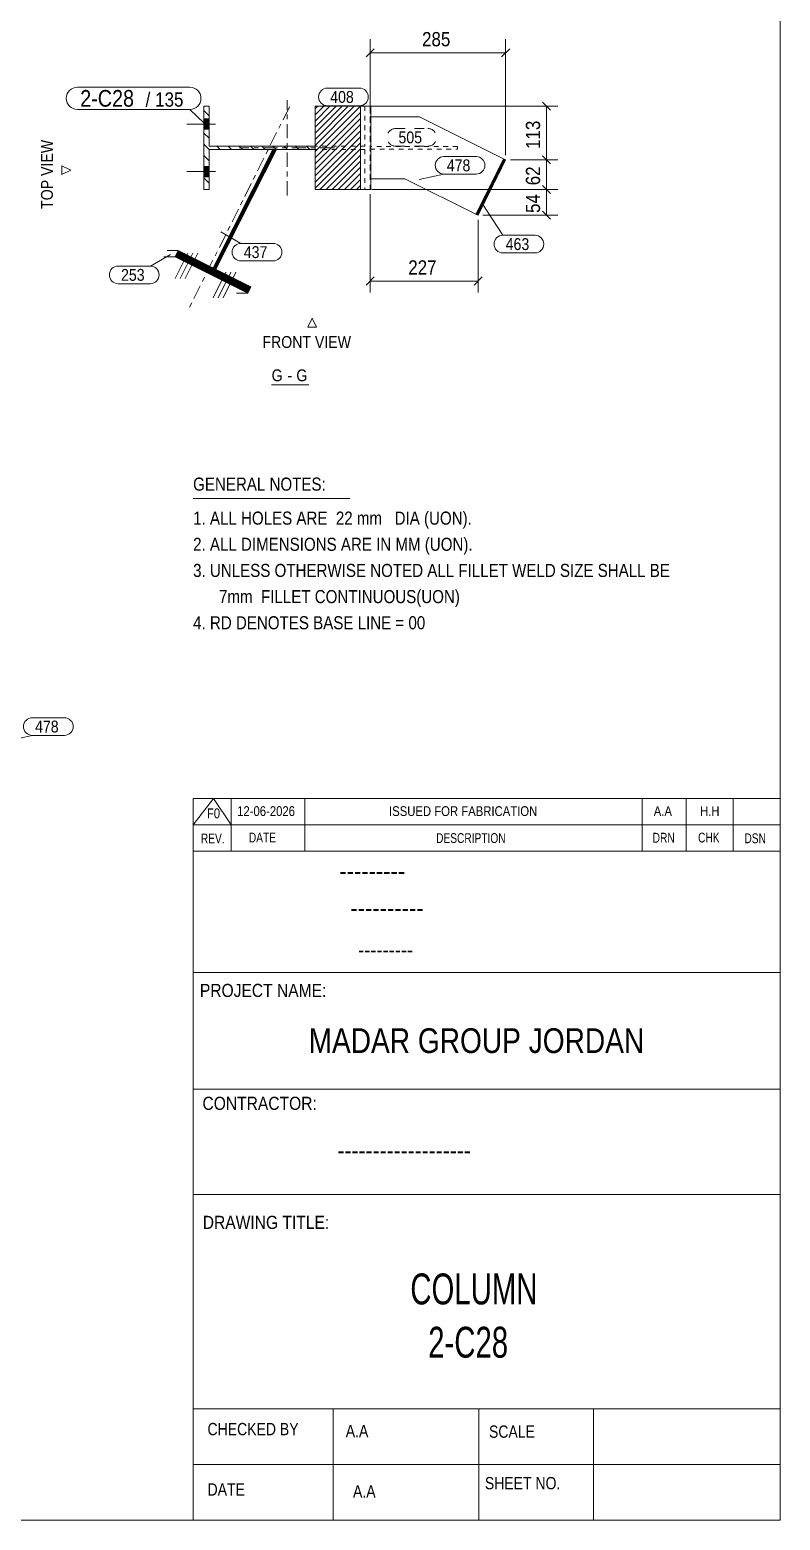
# Model space of a CAD drawing. Header units: millimetres. Extents: x 2 to 825, y 1 to 579.
# Drawn here: x 667.1 to 825, y 5 to 318.4 of the extents above; entities that cross this region are included whole.
import ezdxf

# ---------------------------------------------------------------- set-up
doc = ezdxf.new("R2010")
doc.units = ezdxf.units.MM
for name, pattern in [('XKITLINE00', [0]), ('XKITLINE01', [4, 1, -1, 1, -1]), ('XKITLINE02', [4, 2, -2]), ('XKITLINE03', [6, 3, -1, 1, -1])]:
    doc.linetypes.add(name, pattern=pattern)
for name, color, linetype, lineweight in [('Bolt', 3, 'Continuous', 0), ('Dimensions', 7, 'Continuous', 0), ('DrawingSheet', 5, 'Continuous', 0), ('OtherObjectType', 7, 'Continuous', 0), ('Part', 2, 'Continuous', 0), ('PartMark', 7, 'Continuous', 0)]:
    doc.layers.add(name, color=color, linetype=linetype, lineweight=lineweight)
doc.styles.add('@ARIAL_UNICODE_MS_BOLD', font='ARIAL.TTF')
doc.styles.add('ARIAL', font='ARIAL.TTF')
doc.styles.add('ARIAL_NARROW', font='ARIALN.TTF')
doc.styles.add('COMIC_SANS_MS_BOLD', font='COMICBD.TTF')
doc.styles.add('SWIS721_EX_BT', font='ARIAL.TTF')
doc.styles.add('SWISSE', font='ARIAL.TTF')

# ---------------------------------------------------------------- blocks, each defined once
blk = doc.blocks.new('*A6')
at = {"layer": 'Part', "color": 7, "linetype": 'XKITLINE00', "lineweight": 0}
for p, q in [((704.85, 300.27), (703.75, 301.37)), ((704.85, 297.91), (703.75, 299.01)), ((704.85, 295.55), (703.75, 296.65)), ((704.85, 293.2), (703.75, 294.3)), ((704.85, 290.84), (703.75, 291.94)), ((704.85, 293.2), (704.85, 293.2)), ((707.21, 293.2), (706.51, 293.9)), ((709.57, 293.2), (708.87, 293.9)), ((711.92, 293.2), (711.22, 293.9)), ((714.28, 293.2), (713.58, 293.9)), ((716.64, 293.2), (715.94, 293.9)), ((718.99, 293.2), (718.29, 293.9)), ((721.35, 293.2), (720.65, 293.9)), ((723.71, 293.2), (723.01, 293.9)), ((726.07, 293.2), (725.37, 293.9)), ((704.85, 288.48), (703.75, 289.58)), ((704.85, 286.13), (703.75, 287.23)), ((703.82, 284.8), (703.75, 284.87))]:
    blk.add_line(p, q, dxfattribs=at)
blk = doc.blocks.new('*A7')
at = {"layer": 'Part', "color": 7, "linetype": 'XKITLINE00', "lineweight": 0}
for p, q in [((697.79, 270.59), (697.74, 270.72)), ((697.98, 270.49), (697.84, 270.91)), ((698.17, 270.4), (697.93, 271.1)), ((698.36, 270.3), (698.03, 271.29)), ((698.55, 270.21), (698.13, 271.47)), ((698.74, 270.11), (698.22, 271.66)), ((698.93, 270.02), (698.32, 271.85)), ((699.12, 269.92), (698.45, 271.94)), ((699.31, 269.83), (698.64, 271.84)), ((699.5, 269.73), (698.83, 271.75)), ((699.69, 269.64), (699.02, 271.65)), ((699.88, 269.54), (699.21, 271.56)), ((700.07, 269.45), (699.4, 271.46)), ((700.26, 269.36), (699.59, 271.37)), ((700.45, 269.26), (699.78, 271.27)), ((700.64, 269.17), (699.97, 271.18)), ((700.83, 269.07), (700.16, 271.08)), ((701.02, 268.98), (700.35, 270.99)), ((701.21, 268.88), (700.54, 270.9)), ((701.4, 268.79), (700.73, 270.8)), ((701.59, 268.69), (700.92, 270.71)), ((701.78, 268.6), (701.11, 270.61)), ((701.97, 268.5), (701.3, 270.52)), ((702.16, 268.41), (701.49, 270.42)), ((702.35, 268.31), (701.68, 270.33)), ((702.54, 268.22), (701.87, 270.23)), ((702.73, 268.12), (702.06, 270.14)), ((702.92, 268.03), (702.25, 270.04)), ((703.11, 267.93), (702.44, 269.95)), ((703.3, 267.84), (702.63, 269.85)), ((703.49, 267.74), (702.82, 269.76)), ((703.68, 267.65), (703.01, 269.66)), ((703.87, 267.55), (703.2, 269.57)), ((704.06, 267.46), (703.39, 269.47)), ((704.25, 267.36), (703.58, 269.38)), ((704.44, 267.27), (703.77, 269.28)), ((704.63, 267.17), (703.96, 269.19)), ((704.82, 267.08), (704.15, 269.09)), ((705.01, 266.98), (704.34, 269)), ((705.2, 266.89), (704.53, 268.9)), ((705.39, 266.79), (704.72, 268.81)), ((705.58, 266.7), (704.91, 268.71)), ((705.77, 266.6), (705.1, 268.62)), ((705.96, 266.51), (705.29, 268.52)), ((706.15, 266.42), (705.48, 268.43)), ((706.34, 266.32), (705.67, 268.33)), ((706.53, 266.23), (705.86, 268.24)), ((706.72, 266.13), (706.05, 268.14)), ((706.91, 266.04), (706.24, 268.05)), ((707.1, 265.94), (706.43, 267.95)), ((707.29, 265.85), (706.62, 267.86)), ((707.48, 265.75), (706.81, 267.77)), ((707.68, 265.66), (707, 267.67)), ((707.87, 265.56), (707.19, 267.58)), ((708.06, 265.47), (707.38, 267.48)), ((708.25, 265.37), (707.57, 267.39)), ((708.44, 265.28), (707.76, 267.29)), ((708.63, 265.18), (707.95, 267.2)), ((708.82, 265.09), (708.14, 267.1)), ((709.01, 264.99), (708.33, 267.01)), ((709.2, 264.9), (708.52, 266.91)), ((709.39, 264.8), (708.71, 266.82)), ((709.58, 264.71), (708.9, 266.72)), ((709.77, 264.61), (709.09, 266.63)), ((709.96, 264.52), (709.28, 266.53)), ((710.15, 264.42), (709.47, 266.44)), ((710.34, 264.33), (709.66, 266.34)), ((710.53, 264.23), (709.85, 266.25)), ((710.72, 264.14), (710.04, 266.15)), ((710.91, 264.04), (710.23, 266.06)), ((711.1, 263.95), (710.42, 265.96)), ((711.29, 263.85), (710.61, 265.87)), ((711.48, 263.76), (710.8, 265.77)), ((711.66, 263.68), (710.99, 265.68)), ((711.8, 263.73), (711.18, 265.58)), ((711.95, 263.78), (711.37, 265.49)), ((712.09, 263.83), (711.56, 265.39)), ((711.67, 263.66), (711.66, 263.68)), ((712.23, 263.87), (711.76, 265.3)), ((711.86, 263.57), (711.8, 263.73)), ((712.37, 263.92), (711.95, 265.2)), ((712.05, 263.47), (711.95, 263.78)), ((712.24, 263.38), (712.09, 263.83)), ((712.52, 263.97), (712.14, 265.11)), ((712.43, 263.29), (712.23, 263.87)), ((712.66, 264.02), (712.33, 265.01)), ((712.62, 263.19), (712.37, 263.92)), ((712.8, 264.06), (712.52, 264.92)), ((712.81, 263.1), (712.52, 263.97)), ((712.99, 263.03), (712.66, 264.02)), ((712.94, 264.11), (712.71, 264.82)), ((713.08, 263.22), (712.8, 264.06)), ((713.09, 264.16), (712.9, 264.73)), ((713.18, 263.41), (712.94, 264.11)), ((713.23, 264.21), (713.09, 264.64)), ((713.28, 263.6), (713.09, 264.16)), ((713.37, 263.78), (713.23, 264.21)), ((713.37, 264.26), (713.28, 264.54)), ((713.47, 263.97), (713.37, 264.26)), ((713.51, 264.3), (713.47, 264.45)), ((713.56, 264.16), (713.51, 264.3))]:
    blk.add_line(p, q, dxfattribs=at)
blk = doc.blocks.new('*A8')
at = {"layer": 'Part', "color": 7, "linetype": 'XKITLINE00', "lineweight": 0}
for p, q in [((718.14, 291.47), (717.26, 291.18)), ((718.18, 291.55), (717.3, 291.26)), ((718.22, 291.63), (717.34, 291.34)), ((718.26, 291.71), (717.38, 291.42)), ((718.3, 291.78), (717.42, 291.49)), ((718.34, 291.86), (717.46, 291.57)), ((718.38, 291.94), (717.5, 291.65)), ((718.42, 292.02), (717.54, 291.73)), ((718.46, 292.1), (717.58, 291.81)), ((718.49, 292.18), (717.62, 291.89)), ((718.53, 292.25), (717.66, 291.97)), ((718.57, 292.33), (717.7, 292.04)), ((718.61, 292.41), (717.74, 292.12)), ((718.65, 292.49), (717.78, 292.2)), ((718.69, 292.57), (717.82, 292.28)), ((718.73, 292.65), (717.86, 292.36)), ((718.77, 292.73), (717.9, 292.44)), ((718.81, 292.8), (717.93, 292.52)), ((718.85, 292.88), (717.97, 292.59)), ((718.89, 292.96), (718.01, 292.67)), ((718.93, 293.04), (718.05, 292.75)), ((718.97, 293.12), (718.09, 292.83)), ((719.01, 293.2), (718.13, 292.91)), ((718.81, 293.2), (718.17, 292.99)), ((718.61, 293.2), (718.21, 293.07)), ((718.41, 293.2), (718.25, 293.14)), ((716.55, 288.33), (715.68, 288.04)), ((716.59, 288.41), (715.72, 288.12)), ((716.63, 288.49), (715.76, 288.2)), ((716.67, 288.56), (715.8, 288.28)), ((716.71, 288.64), (715.84, 288.35)), ((716.75, 288.72), (715.88, 288.43)), ((716.79, 288.8), (715.91, 288.51)), ((716.83, 288.88), (715.95, 288.59)), ((716.87, 288.96), (715.99, 288.67)), ((716.91, 289.04), (716.03, 288.75)), ((716.95, 289.11), (716.07, 288.83)), ((716.99, 289.19), (716.11, 288.9)), ((717.03, 289.27), (716.15, 288.98)), ((717.07, 289.35), (716.19, 289.06)), ((717.11, 289.43), (716.23, 289.14)), ((717.15, 289.51), (716.27, 289.22)), ((717.19, 289.59), (716.31, 289.3)), ((717.23, 289.66), (716.35, 289.37)), ((717.27, 289.74), (716.39, 289.45)), ((717.31, 289.82), (716.43, 289.53)), ((717.35, 289.9), (716.47, 289.61)), ((717.39, 289.98), (716.51, 289.69)), ((717.43, 290.06), (716.55, 289.77)), ((717.46, 290.13), (716.59, 289.85)), ((717.5, 290.21), (716.63, 289.92)), ((717.54, 290.29), (716.67, 290)), ((717.58, 290.37), (716.71, 290.08)), ((717.62, 290.45), (716.75, 290.16)), ((717.66, 290.53), (716.79, 290.24)), ((717.7, 290.61), (716.83, 290.32)), ((717.74, 290.68), (716.87, 290.4)), ((717.78, 290.76), (716.9, 290.47)), ((717.82, 290.84), (716.94, 290.55)), ((717.86, 290.92), (716.98, 290.63)), ((717.9, 291), (717.02, 290.71)), ((717.94, 291.08), (717.06, 290.79)), ((717.98, 291.16), (717.1, 290.87)), ((718.02, 291.23), (717.14, 290.95)), ((718.06, 291.31), (717.18, 291.02)), ((718.1, 291.39), (717.22, 291.1)), ((714.97, 285.19), (714.09, 284.9)), ((715.01, 285.27), (714.13, 284.98)), ((715.05, 285.34), (714.17, 285.06)), ((715.09, 285.42), (714.21, 285.13)), ((715.13, 285.5), (714.25, 285.21)), ((715.17, 285.58), (714.29, 285.29)), ((715.21, 285.66), (714.33, 285.37)), ((715.25, 285.74), (714.37, 285.45)), ((715.29, 285.82), (714.41, 285.53)), ((715.33, 285.89), (714.45, 285.61)), ((715.37, 285.97), (714.49, 285.68)), ((715.41, 286.05), (714.53, 285.76)), ((715.45, 286.13), (714.57, 285.84)), ((715.48, 286.21), (714.61, 285.92)), ((715.52, 286.29), (714.65, 286)), ((715.56, 286.37), (714.69, 286.08)), ((715.6, 286.44), (714.73, 286.16)), ((715.64, 286.52), (714.77, 286.23)), ((715.68, 286.6), (714.81, 286.31)), ((715.72, 286.68), (714.85, 286.39)), ((715.76, 286.76), (714.89, 286.47)), ((715.8, 286.84), (714.92, 286.55)), ((715.84, 286.92), (714.96, 286.63)), ((715.88, 286.99), (715, 286.71)), ((715.92, 287.07), (715.04, 286.78)), ((715.96, 287.15), (715.08, 286.86)), ((716, 287.23), (715.12, 286.94)), ((716.04, 287.31), (715.16, 287.02)), ((716.08, 287.39), (715.2, 287.1)), ((716.12, 287.47), (715.24, 287.18)), ((716.16, 287.54), (715.28, 287.25)), ((716.2, 287.62), (715.32, 287.33)), ((716.24, 287.7), (715.36, 287.41)), ((716.28, 287.78), (715.4, 287.49)), ((716.32, 287.86), (715.44, 287.57)), ((716.36, 287.94), (715.48, 287.65)), ((716.4, 288.01), (715.52, 287.73)), ((716.44, 288.09), (715.56, 287.8)), ((716.47, 288.17), (715.6, 287.88)), ((716.51, 288.25), (715.64, 287.96)), ((713.39, 282.05), (712.51, 281.76)), ((713.43, 282.13), (712.55, 281.84)), ((713.46, 282.2), (712.59, 281.92)), ((713.5, 282.28), (712.63, 281.99)), ((713.54, 282.36), (712.67, 282.07)), ((713.58, 282.44), (712.71, 282.15)), ((713.62, 282.52), (712.75, 282.23)), ((713.66, 282.6), (712.79, 282.31)), ((713.7, 282.68), (712.83, 282.39)), ((713.74, 282.75), (712.87, 282.46)), ((713.78, 282.83), (712.9, 282.54)), ((713.82, 282.91), (712.94, 282.62)), ((713.86, 282.99), (712.98, 282.7)), ((713.9, 283.07), (713.02, 282.78)), ((713.94, 283.15), (713.06, 282.86)), ((713.98, 283.22), (713.1, 282.94)), ((714.02, 283.3), (713.14, 283.01)), ((714.06, 283.38), (713.18, 283.09)), ((714.1, 283.46), (713.22, 283.17)), ((714.14, 283.54), (713.26, 283.25)), ((714.18, 283.62), (713.3, 283.33)), ((714.22, 283.7), (713.34, 283.41)), ((714.26, 283.77), (713.38, 283.49)), ((714.3, 283.85), (713.42, 283.56)), ((714.34, 283.93), (713.46, 283.64)), ((714.38, 284.01), (713.5, 283.72)), ((714.42, 284.09), (713.54, 283.8)), ((714.45, 284.17), (713.58, 283.88)), ((714.49, 284.25), (713.62, 283.96)), ((714.53, 284.32), (713.66, 284.04)), ((714.57, 284.4), (713.7, 284.11)), ((714.61, 284.48), (713.74, 284.19)), ((714.65, 284.56), (713.78, 284.27)), ((714.69, 284.64), (713.82, 284.35)), ((714.73, 284.72), (713.86, 284.43)), ((714.77, 284.8), (713.89, 284.51)), ((714.81, 284.87), (713.93, 284.58)), ((714.85, 284.95), (713.97, 284.66)), ((714.89, 285.03), (714.01, 284.74)), ((714.93, 285.11), (714.05, 284.82)), ((711.8, 278.91), (710.92, 278.62)), ((711.84, 278.98), (710.96, 278.7)), ((711.88, 279.06), (711, 278.77)), ((711.92, 279.14), (711.04, 278.85)), ((711.96, 279.22), (711.08, 278.93)), ((712, 279.3), (711.12, 279.01)), ((712.04, 279.38), (711.16, 279.09)), ((712.08, 279.46), (711.2, 279.17)), ((712.12, 279.53), (711.24, 279.25)), ((712.16, 279.61), (711.28, 279.32)), ((712.2, 279.69), (711.32, 279.4)), ((712.24, 279.77), (711.36, 279.48)), ((712.28, 279.85), (711.4, 279.56)), ((712.32, 279.93), (711.44, 279.64)), ((712.36, 280.01), (711.48, 279.72)), ((712.4, 280.08), (711.52, 279.8)), ((712.44, 280.16), (711.56, 279.87)), ((712.47, 280.24), (711.6, 279.95)), ((712.51, 280.32), (711.64, 280.03)), ((712.55, 280.4), (711.68, 280.11)), ((712.59, 280.48), (711.72, 280.19)), ((712.63, 280.56), (711.76, 280.27)), ((712.67, 280.63), (711.8, 280.34)), ((712.71, 280.71), (711.84, 280.42)), ((712.75, 280.79), (711.87, 280.5)), ((712.79, 280.87), (711.91, 280.58)), ((712.83, 280.95), (711.95, 280.66)), ((712.87, 281.03), (711.99, 280.74)), ((712.91, 281.1), (712.03, 280.82)), ((712.95, 281.18), (712.07, 280.89)), ((712.99, 281.26), (712.11, 280.97)), ((713.03, 281.34), (712.15, 281.05)), ((713.07, 281.42), (712.19, 281.13)), ((713.11, 281.5), (712.23, 281.21)), ((713.15, 281.58), (712.27, 281.29)), ((713.19, 281.65), (712.31, 281.37)), ((713.23, 281.73), (712.35, 281.44)), ((713.27, 281.81), (712.39, 281.52)), ((713.31, 281.89), (712.43, 281.6)), ((713.35, 281.97), (712.47, 281.68)), ((710.22, 275.77), (709.34, 275.48)), ((710.26, 275.84), (709.38, 275.55)), ((710.3, 275.92), (709.42, 275.63)), ((710.34, 276), (709.46, 275.71)), ((710.38, 276.08), (709.5, 275.79)), ((710.42, 276.16), (709.54, 275.87)), ((710.45, 276.24), (709.58, 275.95)), ((710.49, 276.31), (709.62, 276.03)), ((710.53, 276.39), (709.66, 276.1)), ((710.57, 276.47), (709.7, 276.18)), ((710.61, 276.55), (709.74, 276.26)), ((710.65, 276.63), (709.78, 276.34)), ((710.69, 276.71), (709.82, 276.42)), ((710.73, 276.79), (709.86, 276.5)), ((710.77, 276.86), (709.89, 276.58)), ((710.81, 276.94), (709.93, 276.65)), ((710.85, 277.02), (709.97, 276.73)), ((710.89, 277.1), (710.01, 276.81)), ((710.93, 277.18), (710.05, 276.89)), ((710.97, 277.26), (710.09, 276.97)), ((711.01, 277.34), (710.13, 277.05)), ((711.05, 277.41), (710.17, 277.13)), ((711.09, 277.49), (710.21, 277.2)), ((711.13, 277.57), (710.25, 277.28)), ((711.17, 277.65), (710.29, 277.36)), ((711.21, 277.73), (710.33, 277.44)), ((711.25, 277.81), (710.37, 277.52)), ((711.29, 277.89), (710.41, 277.6)), ((711.33, 277.96), (710.45, 277.67)), ((711.37, 278.04), (710.49, 277.75)), ((711.41, 278.12), (710.53, 277.83)), ((711.44, 278.2), (710.57, 277.91)), ((711.48, 278.28), (710.61, 277.99)), ((711.52, 278.36), (710.65, 278.07)), ((711.56, 278.44), (710.69, 278.15)), ((711.6, 278.51), (710.73, 278.22)), ((711.64, 278.59), (710.77, 278.3)), ((711.68, 278.67), (710.81, 278.38)), ((711.72, 278.75), (710.85, 278.46)), ((711.76, 278.83), (710.88, 278.54)), ((708.67, 272.7), (707.8, 272.41)), ((708.71, 272.78), (707.84, 272.49)), ((708.75, 272.86), (707.87, 272.57)), ((708.79, 272.94), (707.91, 272.65)), ((708.83, 273.02), (707.95, 272.73)), ((708.87, 273.1), (707.99, 272.81)), ((708.91, 273.17), (708.03, 272.89)), ((708.95, 273.25), (708.07, 272.96)), ((708.99, 273.33), (708.11, 273.04)), ((709.03, 273.41), (708.15, 273.12)), ((709.07, 273.49), (708.19, 273.2)), ((709.11, 273.57), (708.23, 273.28)), ((709.15, 273.65), (708.27, 273.36)), ((709.19, 273.72), (708.31, 273.43)), ((709.23, 273.8), (708.35, 273.51)), ((709.27, 273.88), (708.39, 273.59)), ((709.31, 273.96), (708.43, 273.67)), ((709.35, 274.04), (708.47, 273.75)), ((709.39, 274.12), (708.51, 273.83)), ((709.43, 274.19), (708.55, 273.91)), ((709.46, 274.27), (708.59, 273.98)), ((709.5, 274.35), (708.63, 274.06)), ((709.54, 274.43), (708.67, 274.14)), ((709.58, 274.51), (708.71, 274.22)), ((709.62, 274.59), (708.75, 274.3)), ((709.66, 274.67), (708.79, 274.38)), ((709.7, 274.74), (708.83, 274.46)), ((709.74, 274.82), (708.86, 274.53)), ((709.78, 274.9), (708.9, 274.61)), ((709.82, 274.98), (708.94, 274.69)), ((709.86, 275.06), (708.98, 274.77)), ((709.9, 275.14), (709.02, 274.85)), ((709.94, 275.22), (709.06, 274.93)), ((709.98, 275.29), (709.1, 275.01)), ((710.02, 275.37), (709.14, 275.08)), ((710.06, 275.45), (709.18, 275.16)), ((710.1, 275.53), (709.22, 275.24)), ((710.14, 275.61), (709.26, 275.32)), ((710.18, 275.69), (709.3, 275.4)), ((707.13, 269.64), (706.25, 269.35)), ((707.09, 269.56), (706.26, 269.29)), ((707.17, 269.72), (706.29, 269.43)), ((707.21, 269.8), (706.33, 269.51)), ((707.25, 269.88), (706.37, 269.59)), ((707.29, 269.95), (706.41, 269.67)), ((707.33, 270.03), (706.45, 269.74)), ((707.37, 270.11), (706.49, 269.82)), ((707.41, 270.19), (706.53, 269.9)), ((707.44, 270.27), (706.57, 269.98)), ((707.48, 270.35), (706.61, 270.06)), ((707.52, 270.43), (706.65, 270.14)), ((707.56, 270.5), (706.69, 270.22)), ((707.6, 270.58), (706.73, 270.29)), ((707.64, 270.66), (706.77, 270.37)), ((707.68, 270.74), (706.81, 270.45)), ((707.72, 270.82), (706.85, 270.53)), ((707.76, 270.9), (706.88, 270.61)), ((707.8, 270.98), (706.92, 270.69)), ((707.84, 271.05), (706.96, 270.77)), ((707.88, 271.13), (707, 270.84)), ((707.92, 271.21), (707.04, 270.92)), ((707.96, 271.29), (707.08, 271)), ((708, 271.37), (707.12, 271.08)), ((708.04, 271.45), (707.16, 271.16)), ((708.08, 271.53), (707.2, 271.24)), ((708.12, 271.6), (707.24, 271.31)), ((708.16, 271.68), (707.28, 271.39)), ((708.2, 271.76), (707.32, 271.47)), ((708.24, 271.84), (707.36, 271.55)), ((708.28, 271.92), (707.4, 271.63)), ((708.32, 272), (707.44, 271.71)), ((708.36, 272.07), (707.48, 271.79)), ((708.4, 272.15), (707.52, 271.86)), ((708.43, 272.23), (707.56, 271.94)), ((708.47, 272.31), (707.6, 272.02)), ((708.51, 272.39), (707.64, 272.1)), ((708.55, 272.47), (707.68, 272.18)), ((708.59, 272.55), (707.72, 272.26)), ((708.63, 272.62), (707.76, 272.34)), ((706.5, 268.58), (705.74, 268.33)), ((706.48, 268.64), (705.78, 268.41)), ((706.52, 268.52), (705.78, 268.28)), ((706.46, 268.7), (705.82, 268.49)), ((706.44, 268.76), (705.85, 268.57)), ((706.53, 268.46), (705.86, 268.24)), ((706.42, 268.82), (705.89, 268.64)), ((706.4, 268.88), (705.93, 268.72)), ((706.49, 268.38), (705.94, 268.2)), ((706.38, 268.94), (705.97, 268.8)), ((706.36, 269), (706.01, 268.88)), ((706.45, 268.31), (706.02, 268.16)), ((706.34, 269.05), (706.05, 268.96)), ((706.32, 269.11), (706.09, 269.04)), ((706.42, 268.23), (706.1, 268.12)), ((706.3, 269.17), (706.13, 269.12)), ((706.28, 269.23), (706.17, 269.19)), ((706.38, 268.15), (706.18, 268.08)), ((706.26, 269.29), (706.21, 269.27)), ((706.34, 268.07), (706.27, 268.05)), ((707.05, 269.48), (706.28, 269.23)), ((707.01, 269.4), (706.3, 269.17)), ((706.97, 269.33), (706.32, 269.11)), ((706.93, 269.25), (706.34, 269.05)), ((706.89, 269.17), (706.36, 269)), ((706.85, 269.09), (706.38, 268.94)), ((706.81, 269.01), (706.4, 268.88)), ((706.77, 268.93), (706.42, 268.82)), ((706.73, 268.86), (706.44, 268.76)), ((706.69, 268.78), (706.46, 268.7)), ((706.65, 268.7), (706.48, 268.64)), ((706.61, 268.62), (706.5, 268.58)), ((706.57, 268.54), (706.52, 268.52))]:
    blk.add_line(p, q, dxfattribs=at)
blk = doc.blocks.new('*A9')
at = {"layer": 'Part', "color": 7, "linetype": 'XKITLINE00', "lineweight": 0}
for p, q in [((727.71, 302.3), (727.16, 301.75)), ((728.99, 302.3), (727.16, 300.47)), ((730.28, 302.3), (727.16, 299.18)), ((731.56, 302.3), (727.16, 297.9)), ((732.85, 302.3), (727.16, 296.62)), ((734.13, 302.3), (727.16, 295.33)), ((735.41, 302.3), (727.16, 294.05)), ((736.7, 302.3), (727.16, 292.76)), ((736.7, 301.01), (727.16, 291.48)), ((736.7, 299.73), (727.16, 290.2)), ((736.7, 298.44), (727.16, 288.91)), ((736.7, 297.16), (727.16, 287.63)), ((736.7, 295.88), (727.16, 286.34)), ((736.7, 294.59), (727.16, 285.06)), ((736.7, 293.31), (728.19, 284.8)), ((736.7, 292.02), (729.47, 284.8)), ((736.7, 290.74), (730.76, 284.8)), ((736.7, 289.46), (732.04, 284.8)), ((736.7, 288.17), (733.32, 284.8)), ((736.7, 286.89), (734.61, 284.8)), ((736.7, 285.6), (735.89, 284.8))]:
    blk.add_line(p, q, dxfattribs=at)
blk = doc.blocks.new('*A10')
at = {"layer": 'Part', "color": 7, "linetype": 'XKITLINE00', "lineweight": 0}
for p, q in [((765.89, 288.3), (765.22, 288.08)), ((765.92, 288.36), (765.25, 288.14)), ((765.95, 288.42), (765.28, 288.2)), ((765.98, 288.48), (765.31, 288.26)), ((766.01, 288.54), (765.34, 288.32)), ((766.04, 288.6), (765.37, 288.38)), ((766.07, 288.66), (765.4, 288.44)), ((766.1, 288.72), (765.43, 288.5)), ((766.13, 288.78), (765.46, 288.56)), ((766.16, 288.84), (765.49, 288.62)), ((766.19, 288.9), (765.52, 288.68)), ((766.22, 288.96), (765.55, 288.74)), ((766.25, 289.02), (765.58, 288.8)), ((766.28, 289.08), (765.61, 288.86)), ((766.31, 289.14), (765.64, 288.92)), ((766.34, 289.2), (765.67, 288.98)), ((766.37, 289.26), (765.7, 289.04)), ((766.4, 289.32), (765.73, 289.1)), ((766.43, 289.39), (765.76, 289.16)), ((766.46, 289.45), (765.79, 289.22)), ((766.49, 289.51), (765.82, 289.28)), ((766.52, 289.57), (765.85, 289.34)), ((766.55, 289.63), (765.88, 289.4)), ((766.58, 289.69), (765.91, 289.46)), ((766.61, 289.75), (765.94, 289.52)), ((766.64, 289.81), (765.97, 289.58)), ((766.67, 289.87), (766, 289.64)), ((766.7, 289.93), (766.03, 289.7)), ((766.73, 289.99), (766.06, 289.76)), ((766.76, 290.05), (766.09, 289.82)), ((766.79, 290.11), (766.12, 289.88)), ((766.82, 290.17), (766.15, 289.94)), ((766.85, 290.23), (766.18, 290)), ((766.88, 290.29), (766.21, 290.07)), ((766.91, 290.35), (766.24, 290.13)), ((766.94, 290.41), (766.27, 290.19)), ((766.97, 290.47), (766.3, 290.25)), ((767, 290.53), (766.33, 290.31)), ((767.03, 290.59), (766.36, 290.37)), ((767.06, 290.65), (766.39, 290.43)), ((767.09, 290.71), (766.42, 290.49)), ((767.12, 290.77), (766.45, 290.55)), ((767.15, 290.83), (766.48, 290.61)), ((767.18, 290.89), (766.51, 290.67)), ((767.21, 290.95), (766.54, 290.73)), ((767.24, 291.01), (766.57, 290.79)), ((767.18, 291.04), (766.6, 290.85)), ((767.12, 291.07), (766.63, 290.91)), ((767.06, 291.1), (766.66, 290.97)), ((767, 291.13), (766.69, 291.03)), ((766.94, 291.16), (766.72, 291.09)), ((766.88, 291.19), (766.75, 291.15)), ((766.8, 291.22), (766.78, 291.21)), ((764.32, 285.17), (763.65, 284.94)), ((764.35, 285.23), (763.68, 285)), ((764.38, 285.29), (763.71, 285.06)), ((764.41, 285.35), (763.74, 285.12)), ((764.44, 285.41), (763.77, 285.18)), ((764.47, 285.47), (763.8, 285.24)), ((764.5, 285.53), (763.83, 285.3)), ((764.53, 285.59), (763.86, 285.36)), ((764.56, 285.65), (763.89, 285.42)), ((764.59, 285.71), (763.92, 285.49)), ((764.62, 285.77), (763.95, 285.55)), ((764.65, 285.83), (763.98, 285.61)), ((764.68, 285.89), (764.01, 285.67)), ((764.71, 285.95), (764.04, 285.73)), ((764.74, 286.01), (764.07, 285.79)), ((764.77, 286.07), (764.1, 285.85)), ((764.8, 286.13), (764.13, 285.91)), ((764.83, 286.19), (764.16, 285.97)), ((764.86, 286.25), (764.19, 286.03)), ((764.89, 286.31), (764.22, 286.09)), ((764.92, 286.37), (764.25, 286.15)), ((764.95, 286.43), (764.28, 286.21)), ((764.98, 286.49), (764.31, 286.27)), ((765.01, 286.55), (764.34, 286.33)), ((765.04, 286.61), (764.37, 286.39)), ((765.07, 286.67), (764.4, 286.45)), ((765.1, 286.73), (764.43, 286.51)), ((765.13, 286.79), (764.46, 286.57)), ((765.17, 286.85), (764.49, 286.63)), ((765.2, 286.91), (764.52, 286.69)), ((765.23, 286.97), (764.55, 286.75)), ((765.26, 287.03), (764.58, 286.81)), ((765.29, 287.1), (764.61, 286.87)), ((765.32, 287.16), (764.64, 286.93)), ((765.35, 287.22), (764.67, 286.99)), ((765.38, 287.28), (764.7, 287.05)), ((765.41, 287.34), (764.73, 287.11)), ((765.44, 287.4), (764.77, 287.17)), ((765.47, 287.46), (764.8, 287.23)), ((765.5, 287.52), (764.83, 287.29)), ((765.53, 287.58), (764.86, 287.35)), ((765.56, 287.64), (764.89, 287.41)), ((765.59, 287.7), (764.92, 287.47)), ((765.62, 287.76), (764.95, 287.53)), ((765.65, 287.82), (764.98, 287.59)), ((765.68, 287.88), (765.01, 287.65)), ((765.71, 287.94), (765.04, 287.71)), ((765.74, 288), (765.07, 287.78)), ((765.77, 288.06), (765.1, 287.84)), ((765.8, 288.12), (765.13, 287.9)), ((765.83, 288.18), (765.16, 287.96)), ((765.86, 288.24), (765.19, 288.02)), ((762.76, 282.03), (762.09, 281.81)), ((762.79, 282.09), (762.12, 281.87)), ((762.82, 282.15), (762.15, 281.93)), ((762.85, 282.21), (762.18, 281.99)), ((762.88, 282.27), (762.21, 282.05)), ((762.91, 282.33), (762.24, 282.11)), ((762.94, 282.39), (762.27, 282.17)), ((762.97, 282.45), (762.3, 282.23)), ((763, 282.52), (762.33, 282.29)), ((763.03, 282.58), (762.36, 282.35)), ((763.06, 282.64), (762.39, 282.41)), ((763.09, 282.7), (762.42, 282.47)), ((763.12, 282.76), (762.45, 282.53)), ((763.15, 282.82), (762.48, 282.59)), ((763.18, 282.88), (762.51, 282.65)), ((763.21, 282.94), (762.54, 282.71)), ((763.24, 283), (762.57, 282.77)), ((763.27, 283.06), (762.6, 282.83)), ((763.3, 283.12), (762.63, 282.89)), ((763.33, 283.18), (762.66, 282.95)), ((763.36, 283.24), (762.69, 283.01)), ((763.39, 283.3), (762.72, 283.07)), ((763.42, 283.36), (762.75, 283.13)), ((763.45, 283.42), (762.78, 283.2)), ((763.48, 283.48), (762.81, 283.26)), ((763.51, 283.54), (762.84, 283.32)), ((763.54, 283.6), (762.87, 283.38)), ((763.57, 283.66), (762.9, 283.44)), ((763.6, 283.72), (762.93, 283.5)), ((763.63, 283.78), (762.96, 283.56)), ((763.66, 283.84), (762.99, 283.62)), ((763.69, 283.9), (763.02, 283.68)), ((763.72, 283.96), (763.05, 283.74)), ((763.75, 284.02), (763.08, 283.8)), ((763.78, 284.08), (763.11, 283.86)), ((763.81, 284.14), (763.14, 283.92)), ((763.84, 284.2), (763.17, 283.98)), ((763.87, 284.26), (763.2, 284.04)), ((763.9, 284.32), (763.23, 284.1)), ((763.93, 284.38), (763.26, 284.16)), ((763.96, 284.44), (763.29, 284.22)), ((763.99, 284.5), (763.32, 284.28)), ((764.02, 284.56), (763.35, 284.34)), ((764.05, 284.62), (763.38, 284.4)), ((764.08, 284.68), (763.41, 284.46)), ((764.11, 284.74), (763.44, 284.52)), ((764.14, 284.81), (763.47, 284.58)), ((764.17, 284.87), (763.5, 284.64)), ((764.2, 284.93), (763.53, 284.7)), ((764.23, 284.99), (763.56, 284.76)), ((764.26, 285.05), (763.59, 284.82)), ((764.29, 285.11), (763.62, 284.88)), ((761.68, 279.86), (761.01, 279.64)), ((761.65, 279.8), (761.01, 279.59)), ((761.71, 279.92), (761.04, 279.7)), ((761.74, 279.98), (761.07, 279.76)), ((761.62, 279.74), (761.07, 279.56)), ((761.77, 280.04), (761.1, 279.82)), ((761.8, 280.1), (761.13, 279.88)), ((761.59, 279.68), (761.13, 279.53)), ((761.83, 280.16), (761.16, 279.94)), ((761.86, 280.23), (761.19, 280)), ((761.56, 279.62), (761.19, 279.5)), ((761.89, 280.29), (761.22, 280.06)), ((761.92, 280.35), (761.25, 280.12)), ((761.53, 279.56), (761.25, 279.47)), ((761.95, 280.41), (761.28, 280.18)), ((761.98, 280.47), (761.31, 280.24)), ((761.5, 279.5), (761.31, 279.44)), ((762.01, 280.53), (761.34, 280.3)), ((762.04, 280.59), (761.37, 280.36)), ((761.46, 279.44), (761.37, 279.41)), ((762.07, 280.65), (761.4, 280.42)), ((762.1, 280.71), (761.43, 280.48)), ((762.13, 280.77), (761.46, 280.54)), ((762.16, 280.83), (761.49, 280.6)), ((762.19, 280.89), (761.52, 280.66)), ((762.22, 280.95), (761.55, 280.72)), ((762.25, 281.01), (761.58, 280.78)), ((762.28, 281.07), (761.61, 280.84)), ((762.31, 281.13), (761.64, 280.91)), ((762.34, 281.19), (761.67, 280.97)), ((762.37, 281.25), (761.7, 281.03)), ((762.4, 281.31), (761.73, 281.09)), ((762.43, 281.37), (761.76, 281.15)), ((762.46, 281.43), (761.79, 281.21)), ((762.49, 281.49), (761.82, 281.27)), ((762.52, 281.55), (761.85, 281.33)), ((762.55, 281.61), (761.88, 281.39)), ((762.58, 281.67), (761.91, 281.45)), ((762.61, 281.73), (761.94, 281.51)), ((762.64, 281.79), (761.97, 281.57)), ((762.67, 281.85), (762, 281.63)), ((762.7, 281.91), (762.03, 281.69)), ((762.73, 281.97), (762.06, 281.75))]:
    blk.add_line(p, q, dxfattribs=at)
blk = doc.blocks.new('*A140')
at = {"layer": 'Bolt'}
for points in [[(704.85, 297.45), (703.75, 297.45), (703.75, 299.65), (704.85, 299.65)], [(704.85, 297.45), (703.75, 297.45), (703.75, 299.65), (704.85, 299.65)], [(704.85, 297.45), (703.75, 297.45), (703.75, 299.65), (704.85, 299.65)], [(704.85, 287.45), (703.75, 287.45), (703.75, 289.65), (704.85, 289.65)], [(704.85, 287.45), (703.75, 287.45), (703.75, 289.65), (704.85, 289.65)], [(704.85, 287.45), (703.75, 287.45), (703.75, 289.65), (704.85, 289.65)]]:
    blk.add_hatch(color=3, dxfattribs=at).paths.add_polyline_path(points, flags=17)
at = {"layer": 'Bolt', "color": 3, "linetype": 'XKITLINE00', "lineweight": 0}
for p, q in [((706.2, 298.55), (700.2, 298.55)), ((706.2, 298.55), (700.2, 298.55)), ((706.2, 298.55), (700.2, 298.55)), ((704.85, 299.65), (703.75, 299.65)), ((704.85, 299.65), (703.75, 299.65)), ((704.85, 299.65), (703.75, 299.65)), ((704.85, 297.45), (703.75, 297.45)), ((704.85, 297.45), (703.75, 297.45)), ((704.85, 297.45), (703.75, 297.45)), ((706.2, 288.55), (700.2, 288.55)), ((706.2, 288.55), (700.2, 288.55)), ((706.2, 288.55), (700.2, 288.55)), ((704.85, 289.65), (703.75, 289.65)), ((704.85, 289.65), (703.75, 289.65)), ((704.85, 289.65), (703.75, 289.65)), ((704.85, 287.45), (703.75, 287.45)), ((704.85, 287.45), (703.75, 287.45)), ((704.85, 287.45), (703.75, 287.45))]:
    blk.add_line(p, q, dxfattribs=at)
blk = doc.blocks.new('*A141')
at = {"layer": 'Bolt', "color": 3, "linetype": 'XKITLINE00', "lineweight": 0}
for p, q in [((700.37, 271.43), (697.7, 266.07)), ((701.42, 271.43), (698.75, 266.07)), ((702.47, 271.43), (699.8, 266.07)), ((708.37, 267.4), (705.7, 262.03)), ((709.42, 267.4), (706.75, 262.03)), ((710.47, 267.4), (707.8, 262.03))]:
    blk.add_line(p, q, dxfattribs=at)
blk = doc.blocks.new('*A142')
at = {"layer": 'Part', "color": 2, "linetype": 'XKITLINE00', "lineweight": 0}
for p, q in [((703.75, 284.8), (703.75, 302.3)), ((703.75, 302.3), (704.85, 302.3)), ((704.85, 302.3), (704.85, 293.9)), ((704.85, 293.9), (727.16, 293.9)), ((727.16, 293.2), (704.85, 293.2)), ((704.85, 293.2), (704.85, 284.8)), ((727.16, 293.9), (727.16, 293.2)), ((703.75, 284.8), (704.85, 284.8))]:
    blk.add_line(p, q, dxfattribs=at)
at = {"layer": 'Part', "color": 7, "linetype": 'XKITLINE03', "lineweight": 0}
for p, q in [((721.25, 283.55), (721.25, 303.55)), ((731.25, 293.55), (711.25, 293.55))]:
    blk.add_line(p, q, dxfattribs=at)
at = {"layer": 'Part', "color": 7, "linetype": 'XKITLINE01', "lineweight": 0}
for p, q in [((738.75, 302.3), (737.65, 302.3)), ((737.65, 302.3), (737.65, 293.9)), ((738.75, 284.8), (738.75, 302.3)), ((737.65, 293.9), (727.16, 293.9)), ((737.65, 293.2), (727.16, 293.2)), ((737.65, 293.2), (737.65, 284.8)), ((737.65, 284.8), (738.75, 284.8))]:
    blk.add_line(p, q, dxfattribs=at)
blk = doc.blocks.new('*A143')
at = {"layer": 'Part', "color": 2, "linetype": 'XKITLINE00', "lineweight": 0}
for p, q in [((697.7, 270.63), (695.34, 270.63)), ((698.38, 271.97), (696.01, 271.97)), ((697.7, 270.63), (698.38, 271.97)), ((712.98, 263.01), (697.7, 270.63)), ((698.38, 271.97), (713.66, 264.35)), ((713.66, 264.35), (712.98, 263.01)), ((712.98, 263.01), (710.62, 263.01))]:
    blk.add_line(p, q, dxfattribs=at)
at = {"layer": 'Part', "color": 7, "linetype": 'XKITLINE01', "lineweight": 0}
blk.add_line((713.66, 264.35), (711.29, 264.35), dxfattribs=at)
blk = doc.blocks.new('*A144')
at = {"layer": 'Part', "color": 7, "linetype": 'XKITLINE03', "lineweight": 0}
blk.add_line((721.75, 302.14), (700.34, 259.22), dxfattribs=at)
at = {"layer": 'Part', "color": 2, "linetype": 'XKITLINE00', "lineweight": 0}
for p, q in [((705.72, 268.31), (718.28, 293.2)), ((719.01, 293.2), (706.31, 268.02)), ((718.28, 293.2), (719.01, 293.2)), ((706.31, 268.02), (705.72, 268.31))]:
    blk.add_line(p, q, dxfattribs=at)
at = {"layer": 'Part', "color": 7, "linetype": 'XKITLINE01', "lineweight": 0}
for p, q in [((718.28, 293.2), (715.91, 293.2)), ((705.72, 268.31), (703.36, 268.31)), ((706.31, 268.02), (703.95, 268.02))]:
    blk.add_line(p, q, dxfattribs=at)
blk = doc.blocks.new('*A145')
at = {"layer": 'Part', "color": 2, "linetype": 'XKITLINE00', "lineweight": 0}
for p, q in [((727.16, 302.3), (738.86, 302.3)), ((727.16, 302.3), (727.16, 284.8)), ((736.7, 284.8), (736.7, 302.3)), ((738.86, 302.3), (738.86, 284.8)), ((738.86, 284.8), (727.16, 284.8))]:
    blk.add_line(p, q, dxfattribs=at)
at = {"layer": 'Part', "color": 7, "linetype": 'XKITLINE01', "lineweight": 0}
blk.add_line((738.75, 284.8), (738.75, 302.3), dxfattribs=at)
blk = doc.blocks.new('*A146')
at = {"layer": 'Part', "color": 2, "linetype": 'XKITLINE00', "lineweight": 0}
for p, q in [((766.79, 291.24), (760.99, 279.6)), ((761.44, 279.38), (767.24, 291.01)), ((767.24, 291.01), (766.79, 291.24)), ((761.44, 279.38), (760.99, 279.6))]:
    blk.add_line(p, q, dxfattribs=at)
blk = doc.blocks.new('*A147')
at = {"layer": 'Part', "color": 7, "linetype": 'XKITLINE01', "lineweight": 0}
for p, q in [((738.75, 293.3), (738.75, 293.8)), ((738.75, 293.3), (738.75, 293.8)), ((738.75, 293.8), (738.75, 293.8)), ((757.12, 293.8), (738.75, 293.8)), ((738.75, 293.3), (738.75, 293.3)), ((738.75, 293.3), (757.12, 293.3)), ((757.12, 293.3), (757.12, 293.8))]:
    blk.add_line(p, q, dxfattribs=at)
blk = doc.blocks.new('*A148')
at = {"layer": 'Part', "color": 7, "linetype": 'XKITLINE01', "lineweight": 0}
for p, q in [((738.75, 300.05), (738.75, 287.05)), ((738.86, 300.05), (738.75, 300.05)), ((761.44, 279.38), (767.24, 291.01)), ((767.24, 291.01), (766.79, 291.24)), ((738.75, 287.05), (738.86, 287.05)), ((760.99, 279.6), (761.44, 279.38))]:
    blk.add_line(p, q, dxfattribs=at)
at = {"layer": 'Part', "color": 2, "linetype": 'XKITLINE00', "lineweight": 0}
for p, q in [((749.14, 300.05), (738.86, 300.05)), ((766.79, 291.24), (749.14, 300.05)), ((746.07, 287.05), (738.86, 287.05)), ((760.99, 279.6), (746.07, 287.05))]:
    blk.add_line(p, q, dxfattribs=at)
blk = doc.blocks.new('*A164')
at = {"layer": 'DrawingSheet', "color": 5, "linetype": 'XKITLINE00', "lineweight": 0}
for p, q in [((825, 5), (825, 579)), ((5, 5), (825, 5))]:
    blk.add_line(p, q, dxfattribs=at)
blk = doc.blocks.new('*A166')
at = {"layer": 'OtherObjectType', "color": 7, "linetype": 'XKITLINE00', "lineweight": 0}
blk.add_line((701.5, 219.82), (734.5, 219.82), dxfattribs=at)
at = {"layer": 'OtherObjectType', "color": 7, "style": 'ARIAL_NARROW', "width": 1.008832}
for s, p in [('GENERAL NOTES:', (701.5, 221.47)), ('1. ALL HOLES ARE  22 mm   DIA (UON).', (701.5, 214.32)), ('2. ALL DIMENSIONS ARE IN MM (UON).', (701.5, 208.82)), ('3. UNLESS OTHERWISE NOTED ALL FILLET WELD SIZE SHALL BE', (701.5, 203.32)), ('7mm  FILLET CONTINUOUS(UON)', (706.95, 197.82)), ('4. RD DENOTES BASE LINE = 00', (701.5, 192.32))]:
    blk.add_text(s, height=2.75, dxfattribs=at).set_placement(p)
blk = doc.blocks.new('*A167')
at = {"layer": 'OtherObjectType', "color": 7, "linetype": 'XKITLINE00', "lineweight": 0}
for p, q in [((701.5, 156.76), (825, 156.76)), ((701.5, 151.21), (705.82, 156.76)), ((701.5, 151.21), (701.5, 156.76)), ((705.82, 156.76), (709.53, 151.21)), ((709.53, 151.21), (709.53, 156.76)), ((724.97, 151.21), (724.97, 156.76)), ((795.98, 151.21), (795.98, 156.76)), ((805.24, 151.21), (805.24, 156.76)), ((815.12, 151.21), (815.12, 156.76)), ((825, 151.21), (825, 156.76)), ((701.5, 151.21), (825, 151.21)), ((701.5, 145.65), (701.5, 151.21)), ((705.21, 151.21), (825, 151.21)), ((709.53, 145.65), (709.53, 151.21)), ((724.97, 145.65), (724.97, 151.21)), ((795.98, 145.65), (795.98, 151.21)), ((805.24, 145.65), (805.24, 151.21)), ((815.12, 145.65), (815.12, 151.21)), ((825, 145.65), (825, 151.21))]:
    blk.add_line(p, q, dxfattribs=at)
at = {"layer": 'OtherObjectType', "color": 7, "style": 'ARIAL_NARROW'}
for s, height, width, p in [('F0', 2.058, 1.008832, (704.4, 152.59)), ('12-06-2026', 2.058, 1.008832, (710.76, 153.06)), ('ISSUED FOR FABRICATION', 2.0583, 1.008832, (742.71, 153.06)), ('A.A', 2.058, 1.008832, (798.4, 153.06)), ('H.H', 2.058, 1.008832, (808.13, 153.06)), ('REV.', 2.058, 0.907949, (703.13, 147.31)), ('DATE', 2.058, 0.907949, (713.23, 147.5)), ('DESCRIPTION', 2.0583, 0.907949, (752.61, 147.39)), ('DRN', 2.058, 0.907949, (798.17, 147.47)), ('CHK', 2.058, 0.907949, (807.72, 147.5)), ('DSN', 2.058, 0.907949, (817.47, 147.35))]:
    blk.add_text(s, height=height, dxfattribs=dict(at, width=width)).set_placement(p)
blk = doc.blocks.new('*A169')
at = {"layer": 'OtherObjectType', "color": 2, "linetype": 'XKITLINE00', "lineweight": 0}
for p, q in [((701.5, 145.65), (825, 145.65)), ((701.5, 5), (701.5, 145.64)), ((824.98, 145.64), (825, 5)), ((825, 120.14), (701.5, 120.14)), ((701.5, 95.63), (825, 95.63)), ((825, 73.49), (701.5, 73.49)), ((825, 28.4), (701.5, 28.4)), ((730.94, 28.4), (730.94, 5)), ((761.62, 5), (761.62, 28.4)), ((785.75, 5), (785.75, 28.4)), ((825, 16.7), (701.5, 16.7)), ((825, 5), (701.5, 5))]:
    blk.add_line(p, q, dxfattribs=at)
at = {"layer": 'OtherObjectType', "color": 4, "style": '@ARIAL_UNICODE_MS_BOLD', "width": 0.85}
blk.add_text('---------', height=3.9, dxfattribs=at).set_placement((732.23, 139.59))
at = {"layer": 'OtherObjectType', "color": 7, "style": 'ARIAL', "width": 0.85}
for s, height, p in [('----------', 3.9, (734.56, 131.77)), ('---------', 3.25, (736.21, 123.31))]:
    blk.add_text(s, height=height, dxfattribs=at).set_placement(p)
at = {"layer": 'OtherObjectType', "color": 3, "width": 0.85}
for s, style, p in [('PROJECT NAME:', 'SWIS721_EX_BT', (702.92, 115.01)), ('CONTRACTOR:', 'SWISSE', (703.47, 91.27)), ('DRAWING TITLE:', 'SWIS721_EX_BT', (703.53, 66.24))]:
    blk.add_text(s, height=2.7618, dxfattribs=dict(at, style=style)).set_placement(p)
at = {"layer": 'OtherObjectType', "color": 7, "width": 0.85}
for s, height, p in [('MADAR GROUP JORDAN', 5.2, (725.79, 103.23)), ('CHECKED BY', 2.592, (704.53, 22.86)), ('A.A', 2.592, (733.61, 22.45)), ('SCALE', 2.592, (763.74, 22.33)), ('DATE', 2.592, (704.54, 10.16)), ('SHEET NO.', 2.592, (762.87, 11.49)), ('A.A', 2.592, (735.14, 9.76))]:
    blk.add_text(s, height=height, dxfattribs=at).set_placement(p)
at = {"layer": 'OtherObjectType', "color": 1}
for s, height, style, width, p in [('-------------------', 3.9, 'COMIC_SANS_MS_BOLD', 0.85, (731.87, 80.86)), ('COLUMN', 6.5, 'ARIAL', 0.68, (747.19, 50.37)), ('2-C28', 6.5, 'ARIAL', 0.68, (750.95, 39.17))]:
    blk.add_text(s, height=height, dxfattribs=dict(at, style=style, width=width)).set_placement(p)
blk = doc.blocks.new('*A353')
at = {"layer": 'Dimensions', "color": 7, "linetype": 'XKITLINE00', "lineweight": 0}
for p, q in [((774.99, 285.65), (776.69, 283.95)), ((739.11, 284.8), (778.24, 284.8)), ((775.84, 279.38), (775.84, 284.8)), ((762.44, 279.38), (778.24, 279.38)), ((774.99, 280.23), (776.69, 278.53))]:
    blk.add_line(p, q, dxfattribs=at)
at = {"layer": 'Dimensions', "color": 3}
for p in [(775.84, 284.8), (775.84, 279.38)]:
    blk.add_point(p, dxfattribs=at)
at = {"layer": 'Dimensions', "color": 3, "style": 'ARIAL', "width": 0.85}
blk.add_text('54', height=3, rotation=90.0002, dxfattribs=at).set_placement((774.49, 279.86))
blk = doc.blocks.new('*A354')
at = {"layer": 'Dimensions', "color": 7, "linetype": 'XKITLINE00', "lineweight": 0}
for p, q in [((774.99, 291.86), (776.69, 290.16)), ((768.24, 291.01), (778.24, 291.01)), ((775.84, 284.8), (775.84, 291.01)), ((774.99, 285.65), (776.69, 283.95)), ((739.11, 284.8), (778.24, 284.8))]:
    blk.add_line(p, q, dxfattribs=at)
at = {"layer": 'Dimensions', "color": 3}
for p in [(775.84, 291.01), (775.84, 284.8)]:
    blk.add_point(p, dxfattribs=at)
at = {"layer": 'Dimensions', "color": 3, "style": 'ARIAL', "width": 0.85}
blk.add_text('62', height=3, rotation=90.0002, dxfattribs=at).set_placement((774.49, 285.68))
blk = doc.blocks.new('*A355')
at = {"layer": 'Dimensions', "color": 7, "linetype": 'XKITLINE00', "lineweight": 0}
for p, q in [((738.65, 302.3), (778.24, 302.3)), ((774.99, 303.15), (776.69, 301.45)), ((775.84, 291.01), (775.84, 302.3)), ((774.99, 291.86), (776.69, 290.16)), ((768.24, 291.01), (778.24, 291.01))]:
    blk.add_line(p, q, dxfattribs=at)
at = {"layer": 'Dimensions', "color": 3}
for p in [(775.84, 302.3), (775.84, 291.01)]:
    blk.add_point(p, dxfattribs=at)
at = {"layer": 'Dimensions', "color": 3, "style": 'ARIAL', "width": 0.85}
blk.add_text('113', height=3, rotation=90.0002, dxfattribs=at).set_placement((774.49, 293.32))
blk = doc.blocks.new('*A356')
at = {"layer": 'Dimensions', "color": 7, "linetype": 'XKITLINE00', "lineweight": 0}
for p, q in [((738.75, 283.8), (738.75, 263.15)), ((761.44, 278.38), (761.44, 263.15)), ((739.6, 266.4), (737.9, 264.7)), ((762.28, 266.4), (760.59, 264.7)), ((738.75, 265.55), (761.44, 265.55))]:
    blk.add_line(p, q, dxfattribs=at)
at = {"layer": 'Dimensions', "color": 3}
for p in [(738.75, 265.55), (761.44, 265.55)]:
    blk.add_point(p, dxfattribs=at)
at = {"layer": 'Dimensions', "color": 3, "style": 'ARIAL', "width": 0.85}
blk.add_text('227', height=3, dxfattribs=at).set_placement((746.76, 266.9))
blk = doc.blocks.new('*A357')
at = {"layer": 'Dimensions', "color": 7, "linetype": 'XKITLINE00', "lineweight": 0}
for p, q in [((739.6, 314.4), (737.9, 312.7)), ((738.75, 301.05), (738.75, 316.4)), ((738.75, 313.55), (767.24, 313.55)), ((768.09, 314.4), (766.39, 312.7)), ((767.24, 292.01), (767.24, 316.4))]:
    blk.add_line(p, q, dxfattribs=at)
at = {"layer": 'Dimensions', "color": 3}
for p in [(738.75, 313.55), (767.24, 313.55)]:
    blk.add_point(p, dxfattribs=at)
at = {"layer": 'Dimensions', "color": 3, "style": 'ARIAL', "width": 0.85}
blk.add_text('285', height=3, dxfattribs=at).set_placement((749.66, 314.9))
blk = doc.blocks.new('*A358')
at = {"layer": 'PartMark', "color": 7, "linetype": 'XKITLINE00', "lineweight": 0}
for p, q in [((677.15, 306.31), (700.8, 306.31)), ((677.15, 301.61), (700.8, 301.61)), ((703.8, 298.77), (700.8, 301.61))]:
    blk.add_line(p, q, dxfattribs=at)
for centre, start, end in [((677.15, 303.96), 90, 270), ((700.8, 303.96), 270, 90)]:
    blk.add_arc(centre, 2.35, start, end, dxfattribs=at)
at = {"layer": 'PartMark', "color": 1, "style": 'ARIAL', "width": 0.85}
blk.add_text('2-C28', height=3.5, dxfattribs=at).set_placement((677.75, 302.21))
at = {"layer": 'PartMark', "color": 3, "style": 'ARIAL', "width": 0.85}
for s, p in [('/', (691.51, 302.21)), ('135', (693.52, 302.21))]:
    blk.add_text(s, height=3, dxfattribs=at).set_placement(p)
blk = doc.blocks.new('*A359')
at = {"layer": 'PartMark', "color": 7, "linetype": 'XKITLINE00', "lineweight": 0}
for p, q in [((696.75, 271.09), (692.5, 268.69)), ((685.74, 268.69), (692.5, 268.69)), ((685.74, 264.99), (692.5, 264.99))]:
    blk.add_line(p, q, dxfattribs=at)
for centre, start, end in [((685.74, 266.84), 90, 270), ((692.5, 266.84), 270, 90)]:
    blk.add_arc(centre, 1.85, start, end, dxfattribs=at)
at = {"layer": 'PartMark', "color": 3, "style": 'ARIAL', "width": 0.85}
blk.add_text('253', height=2.5, dxfattribs=at).set_placement((686.34, 265.59))
blk = doc.blocks.new('*A360')
at = {"layer": 'PartMark', "color": 7, "linetype": 'XKITLINE00', "lineweight": 0}
for p, q in [((707.31, 275.87), (711.56, 273.47)), ((711.56, 273.47), (718.32, 273.47)), ((711.56, 269.77), (718.32, 269.77))]:
    blk.add_line(p, q, dxfattribs=at)
for centre, start, end in [((711.56, 271.62), 90, 270), ((718.32, 271.62), 270, 90)]:
    blk.add_arc(centre, 1.85, start, end, dxfattribs=at)
at = {"layer": 'PartMark', "color": 3, "style": 'ARIAL', "width": 0.85}
blk.add_text('437', height=2.5, dxfattribs=at).set_placement((712.16, 270.37))
blk = doc.blocks.new('*A361')
at = {"layer": 'PartMark', "color": 7, "linetype": 'XKITLINE00', "lineweight": 0}
for p, q in [((729.74, 306.1), (736.5, 306.1)), ((729.74, 302.4), (736.5, 302.4))]:
    blk.add_line(p, q, dxfattribs=at)
for centre, start, end in [((729.74, 304.25), 90, 270), ((736.5, 304.25), 270, 90)]:
    blk.add_arc(centre, 1.85, start, end, dxfattribs=at)
at = {"layer": 'PartMark', "color": 3, "style": 'ARIAL', "width": 0.85}
blk.add_text('408', height=2.5, dxfattribs=at).set_placement((730.34, 303))
blk = doc.blocks.new('*A362')
at = {"layer": 'PartMark', "color": 7, "linetype": 'XKITLINE00', "lineweight": 0}
for p, q in [((762.3, 281.84), (766.66, 275.16)), ((766.66, 275.16), (773.42, 275.16)), ((766.66, 271.46), (773.42, 271.46))]:
    blk.add_line(p, q, dxfattribs=at)
for centre, start, end in [((766.66, 273.31), 90, 270), ((773.42, 273.31), 270, 90)]:
    blk.add_arc(centre, 1.85, start, end, dxfattribs=at)
at = {"layer": 'PartMark', "color": 3, "style": 'ARIAL', "width": 0.85}
blk.add_text('463', height=2.5, dxfattribs=at).set_placement((767.26, 272.06))
blk = doc.blocks.new('*A363')
at = {"layer": 'PartMark', "color": 7, "linetype": 'XKITLINE02', "lineweight": 0}
for p, q in [((744.1, 297.6), (750.87, 297.6)), ((744.1, 293.9), (750.87, 293.9))]:
    blk.add_line(p, q, dxfattribs=at)
for centre, start, end in [((744.1, 295.75), 90, 270), ((750.87, 295.75), 270, 90)]:
    blk.add_arc(centre, 1.85, start, end, dxfattribs=at)
at = {"layer": 'PartMark', "color": 3, "style": 'ARIAL', "width": 0.85}
blk.add_text('505', height=2.5, dxfattribs=at).set_placement((744.7, 294.5))
blk = doc.blocks.new('*A364')
at = {"layer": 'PartMark', "color": 7, "linetype": 'XKITLINE00', "lineweight": 0}
for p, q in [((754.27, 291.72), (761.03, 291.72)), ((749.07, 286.87), (754.27, 288.02)), ((754.27, 288.02), (761.03, 288.02))]:
    blk.add_line(p, q, dxfattribs=at)
for centre, start, end in [((754.27, 289.87), 90, 270), ((761.03, 289.87), 270, 90)]:
    blk.add_arc(centre, 1.85, start, end, dxfattribs=at)
at = {"layer": 'PartMark', "color": 3, "style": 'ARIAL', "width": 0.85}
blk.add_text('478', height=2.5, dxfattribs=at).set_placement((754.87, 288.62))
blk = doc.blocks.new('*A365')
at = {"layer": 'OtherObjectType', "color": 7, "linetype": 'XKITLINE00', "lineweight": 0}
for p, q in [((673.88, 287.92), (673.88, 289.8)), ((673.88, 289.8), (675.75, 288.86)), ((675.75, 288.86), (673.88, 287.92)), ((675.75, 288.86), (675.75, 288.86)), ((725.61, 255.85), (726.54, 257.72)), ((726.54, 257.72), (727.48, 255.85)), ((726.54, 257.72), (726.54, 257.72)), ((727.48, 255.85), (725.61, 255.85)), ((718.02, 243.72), (725.82, 243.72))]:
    blk.add_line(p, q, dxfattribs=at)
at = {"layer": 'OtherObjectType', "color": 7, "style": 'ARIAL', "width": 0.85}
blk.add_text('TOP VIEW', height=2.5, rotation=90, dxfattribs=at).set_placement((672, 280.71))
for s, p in [('FRONT VIEW', (716.08, 251.47)), ('G', (718.02, 244.47)), ('-', (721.36, 244.47)), ('G', (723.22, 244.47))]:
    blk.add_text(s, height=2.5, dxfattribs=at).set_placement(p)
blk = doc.blocks.new('*A383')
at = {"layer": 'PartMark', "color": 7, "linetype": 'XKITLINE00', "lineweight": 0}
for p, q in [((667.66, 173.72), (674.42, 173.72)), ((662.46, 168.87), (667.66, 170.02)), ((667.66, 170.02), (674.42, 170.02))]:
    blk.add_line(p, q, dxfattribs=at)
for centre, start, end in [((667.66, 171.87), 90, 270), ((674.42, 171.87), 270, 90)]:
    blk.add_arc(centre, 1.85, start, end, dxfattribs=at)
at = {"layer": 'PartMark', "color": 3, "style": 'ARIAL', "width": 0.85}
blk.add_text('478', height=2.5, dxfattribs=at).set_placement((668.26, 170.62))

msp = doc.modelspace()

# ---------------------------------------------------------------- block references
at = {"lineweight": 0}
for name in ['*A164', '*A357', '*A358', '*A361', '*A144', '*A142', '*A6', '*A9', '*A145', '*A355', '*A140', '*A148', '*A363', '*A8', '*A147', '*A354', '*A364', '*A146', '*A10', '*A353', '*A356', '*A362', '*A360', '*A359', '*A143', '*A141', '*A7', '*A166', '*A383', '*A167', '*A169']:
    msp.add_blockref(name, (0, 0), dxfattribs=at)
at = {"layer": 'OtherObjectType', "lineweight": 0}
msp.add_blockref('*A365', (0, 0), dxfattribs=at)

doc.saveas('drawing.dxf')
